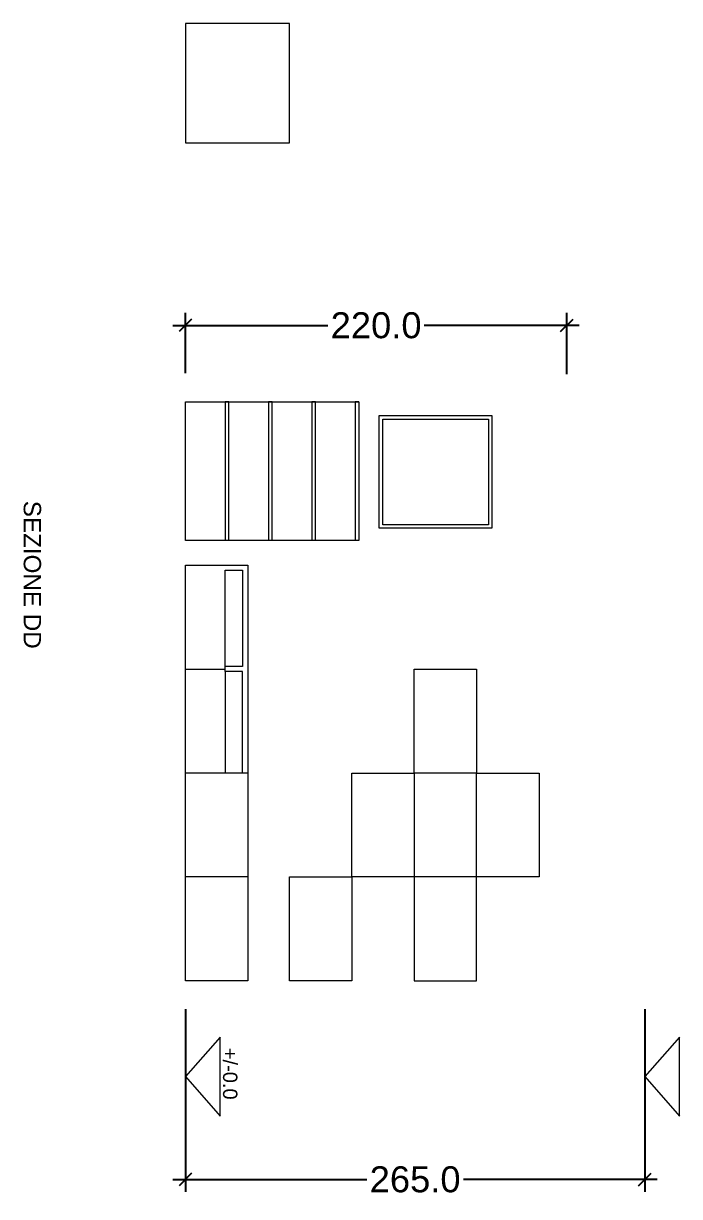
# Model space of a CAD drawing. Header units: millimetres. Extents: x -2099 to 4200, y -1874 to 1925.
# Drawn here: x 1687 to 2066, y -374 to 303 of the extents above; entities that cross this region are included whole.
import ezdxf

# ---------------------------------------------------------------- set-up
doc = ezdxf.new("R2010")
doc.units = ezdxf.units.MM
doc.layers.add('A-FURN', color=8, linetype='Continuous', lineweight=18)
doc.layers.add('G-ANNO-DIM', color=90, linetype='Continuous', lineweight=18)
doc.layers.add("costruzione sez cc'", color=161, linetype='Continuous')
doc.layers.add('QUOTE', color=3, linetype='Continuous')
doc.styles.add('ARIAL', font='arial.ttf')
doc.styles.get("Standard").update_dxf_attribs({"font": 'arial.ttf'})
doc.styles.add('underline', font='arial.ttf')
doc.dimstyles.new('quote aad', dxfattribs={"dimtxt": 15, "dimasz": 7.2, "dimexe": 7.2, "dimexo": 1.2, "dimgap": 1.8, "dimtad": 0, "dimdec": 1, "dimzin": 0, "dimdsep": 46, "dimtxsty": 'ARIAL', "dimblk": 'OBLIQUE', "dimcen": 1.8, "dimdle": 7.2, "dimclrd": 256, "dimclre": 6, "dimclrt": 256, "dimadec": 0, "dimazin": 0, "dimtfac": 1, "dimtdec": 1, "dimtmove": 1, "dimatfit": 3, "dimldrblk": 'OPEN90', "dimfxl": 1, "dimtfill": 1, "dimtolj": 1, "dimtzin": 0, "dimarcsym": 0})

# ---------------------------------------------------------------- blocks, each defined once
blk = doc.blocks.new('Mobile soggiorno')
at = {"layer": 'A-FURN'}
for p, q in [((13.6657, 11.3639), (13.6657, 11.9489)), ((13.6657, 11.9489), (13.7657, 11.9489)), ((13.7657, 11.9489), (13.7657, 11.3939)), ((13.4357, 11.3789), (13.6657, 11.3789)), ((13.7657, 11.3939), (13.6657, 11.3939)), ((13.7657, 11.3639), (13.6657, 11.3639)), ((13.6657, 11.3639), (13.6657, 10.7789)), ((13.7657, 10.7789), (13.7657, 11.3639)), ((13.7657, 10.7789), (13.4357, 10.7789)), ((13.7957, 10.7789), (13.7657, 10.7789)), ((13.7957, 10.1789), (13.4357, 10.1789))]:
    blk.add_line(p, q, dxfattribs=at)
for points in [[(13.4357, 11.9789), (13.7957, 11.9789), (13.7957, 9.5789), (13.4357, 9.5789), (13.4357, 11.9789)], [(15.1157, 10.7789), (14.7557, 10.7789), (14.7557, 11.3789), (15.1157, 11.3789), (15.1157, 10.7789), (14.7557, 10.7789)], [(14.3957, 10.1789), (14.3957, 10.7789), (14.7557, 10.7789), (14.7557, 10.1789), (14.3957, 10.1789)], [(15.1157, 10.1789), (15.1157, 10.7789), (15.4757, 10.7789), (15.4757, 10.1789), (15.1157, 10.1789)], [(14.0357, 10.1789), (14.3957, 10.1789), (14.3957, 9.5789), (14.0357, 9.5789), (14.0357, 10.1789)], [(14.7557, 10.1789), (14.7557, 9.5789), (15.1157, 9.5789), (15.1157, 10.1789), (14.7557, 10.1789)]]:
    blk.add_lwpolyline(points, dxfattribs=at)
blk = doc.blocks.new('Cassettiera')
at = {"layer": 'A-FURN'}
for p, q in [((-0.8303, 0.0301), (-0.8503, 0.0301)), ((-0.8503, 0.0301), (-0.8503, -0.7699)), ((-0.8303, -0.7699), (-0.8303, 0.0301)), ((-0.5803, 0.0301), (-0.6003, 0.0301)), ((-0.6003, 0.0301), (-0.6003, -0.6949)), ((-0.5803, -0.7699), (-0.5803, 0.0301)), ((-0.3303, 0.0301), (-0.3503, 0.0301)), ((-0.3503, 0.0301), (-0.3503, -0.7699)), ((-0.3303, -0.7699), (-0.3303, 0.0301)), ((-0.0803, 0.0301), (-0.1003, 0.0301)), ((-0.1003, 0.0301), (-0.1003, -0.7699)), ((-0.6003, -0.6949), (-0.6003, -0.7699)), ((-0.6003, -0.7699), (-0.8303, -0.7699)), ((-0.3503, -0.7699), (-0.5803, -0.7699)), ((-0.1003, -0.7699), (-0.3303, -0.7699))]:
    blk.add_line(p, q, dxfattribs=at)
blk.add_lwpolyline([(-1.0803, 0.0301), (-0.0803, 0.0301), (-0.0803, -0.7699), (-1.0803, -0.7699), (-1.0803, 0.0301)], dxfattribs=at)
blk = doc.blocks.new('Specchio')
at = {"layer": 'A-FURN'}
blk.add_lwpolyline([(1.1533, -2.9379), (1.1533, -2.2879), (1.8033, -2.2879), (1.8033, -2.9379), (1.1533, -2.9379)], dxfattribs=at)
blk.add_lwpolyline([(1.1733, -2.9179), (1.1733, -2.3079), (1.7833, -2.3079), (1.7833, -2.9179)], close=True, dxfattribs=at)
blk = doc.blocks.new('Vasca-sezione')
at = {"layer": 'A-FURN'}
for points in [[(16.9756, 2.3484), (16.9756, 1.6603)], [(16.9756, 2.3484), (16.9756, 1.6603), (17.5756, 1.6603), (17.5756, 2.3484), (16.9756, 2.3484)]]:
    blk.add_lwpolyline(points, dxfattribs=at)
blk = doc.blocks.new('Alessandro')
at = {"layer": "costruzione sez cc'"}
for name, p in [('Vasca-sezione', (6.4601, 12.7553)), ('Cassettiera', (24.516, 12.8898)), ('Specchio', (23.4008, 15.1289)), ('Mobile soggiorno', (10, 0))]:
    blk.add_blockref(name, p, dxfattribs=at)
blk = doc.blocks.new('_Oblique')
at = {"color": 0, "linetype": 'ByBlock', "lineweight": -2}
blk.add_line((-0.5, -0.5), (0.5, 0.5), dxfattribs=at)
blk = doc.blocks.new('*D62')
at = {"layer": 'QUOTE', "color": 6, "linetype": 'Continuous', "lineweight": -2, "transparency": 16777216}
blk.add_line((1780.69, -266), (1780.69, -371.53), dxfattribs=at)
at = {"layer": 'QUOTE', "color": 6, "lineweight": -2, "transparency": 16777216}
blk.add_line((2045.69, -266), (2045.69, -371.53), dxfattribs=at)
at = {"layer": 'QUOTE', "linetype": 'Continuous', "lineweight": -2, "transparency": 16777216}
for p, q in [((1773.49, -364.33), (1885.97, -364.33)), ((2052.89, -364.33), (1940.4, -364.33))]:
    blk.add_line(p, q, dxfattribs=at)
at = {"layer": 'QUOTE', "lineweight": -2, "transparency": 16777216, "xscale": 7.2, "yscale": 7.2, "zscale": 7.2, "rotation": 180}
blk.add_blockref('_Oblique', (1780.69, -364.33), dxfattribs=at)
at = {"layer": 'QUOTE', "lineweight": -2, "transparency": 16777216, "xscale": 7.2, "yscale": 7.2, "zscale": 7.2}
blk.add_blockref('_Oblique', (2045.69, -364.33), dxfattribs=at)
at = {"layer": 'QUOTE', "transparency": 16777216, "insert": (1913.19, -364.33), "char_height": 15, "attachment_point": 5, "style": 'ARIAL', "bg_fill": 3, "box_fill_scale": 1.1, "bg_fill_color": 256, "bg_fill_true_color": 13158600, "bg_fill_transparency": 0}
blk.add_mtext('\\A1;265.0', dxfattribs=at)
blk = doc.blocks.new('_Open90')
at = {"color": 0, "linetype": 'ByBlock', "lineweight": -2}
for p, q in [((0, 0), (-1, 0)), ((-0.5, 0.5), (0, 0)), ((0, 0), (-0.5, -0.5))]:
    blk.add_line(p, q, dxfattribs=at)
blk = doc.blocks.new('*D63')
at = {"layer": 'QUOTE', "color": 6, "linetype": 'Continuous', "lineweight": -2, "transparency": 16777216}
blk.add_line((1780.69, 100.86), (1780.69, 135.65), dxfattribs=at)
at = {"layer": 'QUOTE', "color": 6, "lineweight": -2, "transparency": 16777216}
blk.add_line((2000.69, 100.36), (2000.69, 135.65), dxfattribs=at)
at = {"layer": 'QUOTE', "linetype": 'Continuous', "lineweight": -2, "transparency": 16777216}
for p, q in [((1773.49, 128.45), (1863.47, 128.45)), ((2007.89, 128.45), (1917.9, 128.45))]:
    blk.add_line(p, q, dxfattribs=at)
at = {"layer": 'QUOTE', "lineweight": -2, "transparency": 16777216, "xscale": 7.2, "yscale": 7.2, "zscale": 7.2, "rotation": 180}
blk.add_blockref('_Oblique', (1780.69, 128.45), dxfattribs=at)
at = {"layer": 'QUOTE', "lineweight": -2, "transparency": 16777216, "xscale": 7.2, "yscale": 7.2, "zscale": 7.2}
blk.add_blockref('_Oblique', (2000.69, 128.45), dxfattribs=at)
at = {"layer": 'QUOTE', "transparency": 16777216, "insert": (1890.69, 128.45), "char_height": 15, "attachment_point": 5, "style": 'ARIAL', "bg_fill": 3, "box_fill_scale": 1.1, "bg_fill_color": 256, "bg_fill_true_color": 13158600, "bg_fill_transparency": 0}
blk.add_mtext('\\A1;220.0', dxfattribs=at)

msp = doc.modelspace()

# ---------------------------------------------------------------- block references
at = {"xscale": 100, "yscale": 100, "zscale": 100}
msp.add_blockref('Alessandro', (-562.88, -1207.69), dxfattribs=at)

# ---------------------------------------------------------------- texts
at = {"layer": 'QUOTE', "insert": (1697.42, 27.27), "char_height": 10, "attachment_point": 1, "rotation": 270}
msp.add_mtext_dynamic_manual_height_columns('SEZIONE DD', width=251.5584, gutter_width=12.5, heights=[0], dxfattribs=at)

# ---------------------------------------------------------------- next in the draw order: dimensions: what is measured, and where the dimension line sits
at = {"layer": 'QUOTE'}
for base, p1, p2, picture, middle in [((2000.69, 128.45), (1780.69, 99.66), (2000.69, 99.16), '*D63', (1890.69, 128.45)), ((2045.69, -364.33), (1780.69, -264.8), (2045.69, -264.8), '*D62', (1913.19, -364.33))]:
    dim = msp.add_linear_dim(base=base, p1=p1, p2=p2, dimstyle='quote aad', dxfattribs=at)
    dim.commit()
    dim.dimension.update_dxf_attribs({"geometry": picture, "text_midpoint": middle})

# ---------------------------------------------------------------- next in the draw order: linework, layer by layer
at = {"layer": 'G-ANNO-DIM'}
for points in [[(1800.71, -282.24), (1780.69, -304.99), (1800.71, -327.74)], [(2065.71, -282.24), (2045.69, -304.99), (2065.71, -327.74)]]:
    msp.add_lwpolyline(points, close=True, dxfattribs=at)

# ---------------------------------------------------------------- next in the draw order: texts
at = {"layer": 'G-ANNO-DIM', "style": 'underline'}
msp.add_text('+/-0.0', height=8.281, rotation=270, dxfattribs=at).set_placement((1802.38, -288.36))

doc.saveas('drawing.dxf')
